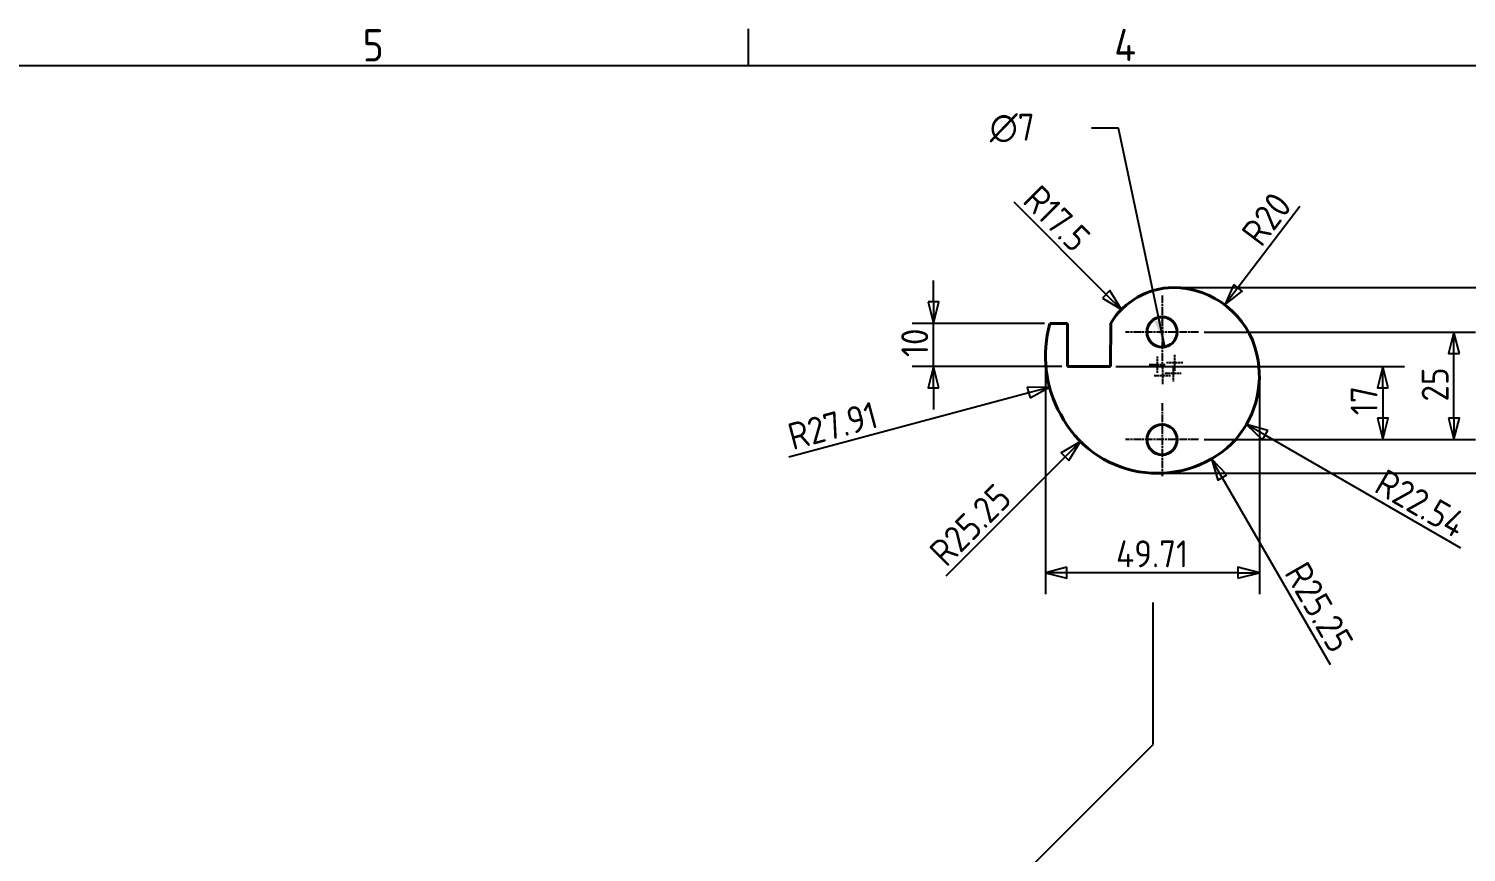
# Model space of a CAD drawing. Header units: millimetres. Extents: x 0 to 2375, y 0 to 3360.
# Drawn here: x 182.8 to 516.7, y 534.6 to 726 of the extents above; entities that cross this region are included whole.
import ezdxf

# ---------------------------------------------------------------- set-up
doc = ezdxf.new("R2010")
doc.units = ezdxf.units.MM
doc.linetypes.add('DPJM1132$0$CHAIN', pattern=[0.3543, 0.2362, -0.0295, 0.0591, -0.0295])
for name, color, linetype, lineweight in [('DPJM1132$0$가시적인 것(ISO)', 3, 'Continuous', 40), ('DPJM1132$0$경계(ISO)', 7, 'Continuous', 25), ('DPJM1132$0$기호(ISO)', 5, 'Continuous', 25), ('DPJM1132$0$중심 표식(ISO)', 1, 'Continuous', 25), ('DPJM1132$0$치수(ISO)', 2, 'Continuous', 25)]:
    doc.layers.add(name, color=color, linetype=linetype, lineweight=lineweight)
doc.styles.add('DPJM1132$0$문자 텍스트_PSTEK_POSCO', font='isocp.shx')
doc.styles.add('DPJM1132$0$치수 텍스트_PSTEK_POSCO', font='isocp.shx')
doc.dimstyles.new('DPJM1132$0$치수_PSTEK_POSCO', dxfattribs={"dimscale": 2.5, "dimtxt": 2.5, "dimasz": 2, "dimexe": 2, "dimexo": 0.5, "dimgap": 0.5, "dimtad": 1, "dimrnd": 1e-08, "dimdsep": 46, "dimtxsty": 'DPJM1132$0$치수 텍스트_PSTEK_POSCO', "dimblk": 'DPJM1132$0$Filled-2', "dimcen": 0.09, "dimdle": 10, "dimclrd": 7, "dimclre": 7, "dimclrt": 2, "dimadec": 1, "dimazin": 2, "dimtfac": 1, "dimtmove": 0, "dimatfit": 3, "dimfxl": 0, "dimtolj": 1, "dimlwd": -1, "dimlwe": -1, "dimarcsym": 0})
doc.dimstyles.new('DPJM1132$0$치수_PSTEK_POSCO$7', dxfattribs={"dimscale": 2.5, "dimtxt": 2.5, "dimasz": 2.5, "dimexe": 2, "dimexo": 0.5, "dimgap": 0.5, "dimtad": 1, "dimrnd": 1e-08, "dimdsep": 46, "dimtxsty": 'DPJM1132$0$치수 텍스트_PSTEK_POSCO', "dimblk": 'DPJM1132$0$Filled-2', "dimcen": 0.09, "dimdle": 10, "dimclrd": 7, "dimclre": 7, "dimclrt": 2, "dimadec": 1, "dimazin": 2, "dimtfac": 1, "dimtmove": 0, "dimatfit": 3, "dimfxl": 0, "dimtolj": 1, "dimlwd": -1, "dimlwe": -1, "dimarcsym": 0})

# ---------------------------------------------------------------- blocks, each defined once
blk = doc.blocks.new('DPJM1132$0$경계 Default Border')
at = {"layer": 'DPJM1132$0$경계(ISO)'}
blk.add_line((140, 287), (140, 290.4), dxfattribs=at)
at = {"layer": 'DPJM1132$0$경계(ISO)', "flags": 128}
blk.add_lwpolyline([(10, 10), (10, 287), (410, 287), (410, 10), (10, 10)], dxfattribs=at)
at = {"layer": 'DPJM1132$0$경계(ISO)', "color": 2, "char_height": 3, "attachment_point": 7, "style": 'DPJM1132$0$문자 텍스트_PSTEK_POSCO'}
for s, insert in [('5', (104.14, 287.37)), ('4', (173.97, 287.4))]:
    blk.add_mtext(s, dxfattribs=dict(at, insert=insert))
blk = doc.blocks.new('DPJM1132$0$Filled-2')
at = {"color": 0}
for p, q in [((0, 0), (-1, 0.25)), ((-1, 0.25), (-1, -0.25)), ((-1, 0), (0, 0)), ((-1, -0.25), (0, 0))]:
    blk.add_line(p, q, dxfattribs=at)
at = {"color": 0, "flags": 128}
blk.add_lwpolyline([(-1, -0.25), (0, 0), (-1, 0.25), (-1, -0.25)], dxfattribs=at)
at = {"color": 0}
blk.add_solid([(-1, -0.25), (0, 0), (-1, 0.25), (-1, -0.25)], dxfattribs=at)
blk = doc.blocks.new('*D219')
at = {"layer": 'Defpoints', "color": 0}
for p in [(454.53, 655.51), (513.84, 655.51), (454.53, 630.51)]:
    blk.add_point(p, dxfattribs=at)
at = {"layer": 'DPJM1132$0$치수(ISO)', "color": 7}
for p, q in [((455.78, 655.51), (518.84, 655.51)), ((513.84, 635.51), (513.84, 650.51)), ((455.78, 630.51), (518.84, 630.51))]:
    blk.add_line(p, q, dxfattribs=at)
at = {"layer": 'DPJM1132$0$치수(ISO)', "color": 7, "xscale": 5, "yscale": 5, "zscale": 5}
for p, rotation in [((513.84, 655.51), 90), ((513.84, 630.51), 270)]:
    blk.add_blockref('DPJM1132$0$Filled-2', p, dxfattribs=dict(at, rotation=rotation))
at = {"layer": 'DPJM1132$0$치수(ISO)', "color": 2, "insert": (509.46, 639.36), "char_height": 6.25, "attachment_point": 4, "rotation": 90, "style": 'DPJM1132$0$치수 텍스트_PSTEK_POSCO'}
blk.add_mtext('\\A1;25', dxfattribs=at)
blk = doc.blocks.new('*D220')
at = {"layer": 'Defpoints', "color": 0}
for p in [(434.03, 647.51), (454.53, 630.51), (497.32, 630.51)]:
    blk.add_point(p, dxfattribs=at)
at = {"layer": 'DPJM1132$0$치수(ISO)', "color": 7}
for p, q in [((435.28, 647.51), (502.32, 647.51)), ((497.32, 642.51), (497.32, 635.51)), ((455.78, 630.51), (502.32, 630.51))]:
    blk.add_line(p, q, dxfattribs=at)
at = {"layer": 'DPJM1132$0$치수(ISO)', "color": 7, "xscale": 5, "yscale": 5, "zscale": 5}
for p, rotation in [((497.32, 647.51), 90), ((497.32, 630.51), 270)]:
    blk.add_blockref('DPJM1132$0$Filled-2', p, dxfattribs=dict(at, rotation=rotation))
at = {"layer": 'DPJM1132$0$치수(ISO)', "color": 2, "insert": (492.95, 636.2), "char_height": 6.25, "attachment_point": 4, "rotation": 90, "style": 'DPJM1132$0$치수 텍스트_PSTEK_POSCO'}
blk.add_mtext('\\A1;17', dxfattribs=at)
blk = doc.blocks.new('*D221')
at = {"layer": 'Defpoints', "color": 0}
for p in [(448.62, 665.87), (531.92, 665.87), (444.91, 622.68)]:
    blk.add_point(p, dxfattribs=at)
at = {"layer": 'DPJM1132$0$치수(ISO)', "color": 7}
for p, q in [((449.87, 665.87), (536.92, 665.87)), ((531.92, 627.68), (531.92, 660.87)), ((446.16, 622.68), (536.92, 622.68))]:
    blk.add_line(p, q, dxfattribs=at)
at = {"layer": 'DPJM1132$0$치수(ISO)', "color": 7, "xscale": 5, "yscale": 5, "zscale": 5}
for p, rotation in [((531.92, 665.87), 90), ((531.92, 622.68), 270)]:
    blk.add_blockref('DPJM1132$0$Filled-2', p, dxfattribs=dict(at, rotation=rotation))
at = {"layer": 'DPJM1132$0$치수(ISO)', "color": 2, "insert": (527.54, 635.61), "char_height": 6.25, "attachment_point": 4, "rotation": 90, "style": 'DPJM1132$0$치수 텍스트_PSTEK_POSCO'}
blk.add_mtext('\\A1;43.19', dxfattribs=at)
blk = doc.blocks.new('*D222')
at = {"layer": 'Defpoints', "color": 0}
for p in [(418.93, 649.95), (468.64, 645.3), (418.93, 599.58)]:
    blk.add_point(p, dxfattribs=at)
at = {"layer": 'DPJM1132$0$치수(ISO)', "color": 7}
for p, q in [((418.93, 648.7), (418.93, 594.58)), ((468.64, 644.05), (468.64, 594.58)), ((463.64, 599.58), (423.93, 599.58))]:
    blk.add_line(p, q, dxfattribs=at)
at = {"layer": 'DPJM1132$0$치수(ISO)', "color": 7, "xscale": 5, "yscale": 5, "zscale": 5, "rotation": 180}
blk.add_blockref('DPJM1132$0$Filled-2', (418.93, 599.58), dxfattribs=at)
at = {"layer": 'DPJM1132$0$치수(ISO)', "color": 7, "xscale": 5, "yscale": 5, "zscale": 5}
blk.add_blockref('DPJM1132$0$Filled-2', (468.64, 599.58), dxfattribs=at)
at = {"layer": 'DPJM1132$0$치수(ISO)', "color": 2, "insert": (435.34, 603.96), "char_height": 6.25, "attachment_point": 4, "style": 'DPJM1132$0$치수 텍스트_PSTEK_POSCO'}
blk.add_mtext('\\A1;49.71', dxfattribs=at)
blk = doc.blocks.new('*D223')
at = {"layer": 'Defpoints', "color": 0}
for p in [(392.95, 657.51), (419.97, 657.51), (424.03, 647.51)]:
    blk.add_point(p, dxfattribs=at)
at = {"layer": 'DPJM1132$0$치수(ISO)', "color": 7}
for p, q in [((392.95, 662.51), (392.95, 667.51)), ((418.72, 657.51), (387.95, 657.51)), ((392.95, 647.51), (392.95, 657.51)), ((422.78, 647.51), (387.95, 647.51)), ((392.95, 642.51), (392.95, 637.51))]:
    blk.add_line(p, q, dxfattribs=at)
at = {"layer": 'DPJM1132$0$치수(ISO)', "color": 7, "xscale": 5, "yscale": 5, "zscale": 5}
for p, rotation in [((392.95, 657.51), 270), ((392.95, 647.51), 90)]:
    blk.add_blockref('DPJM1132$0$Filled-2', p, dxfattribs=dict(at, rotation=rotation))
at = {"layer": 'DPJM1132$0$치수(ISO)', "color": 2, "insert": (388.58, 649.69), "char_height": 6.25, "attachment_point": 4, "rotation": 90, "style": 'DPJM1132$0$치수 텍스트_PSTEK_POSCO'}
blk.add_mtext('\\A1;10', dxfattribs=at)
blk = doc.blocks.new('*D224')
at = {"layer": 'Defpoints', "color": 0}
for p in [(460.65, 661.81), (448.57, 645.87)]:
    blk.add_point(p, dxfattribs=at)
at = {"layer": 'DPJM1132$0$치수(ISO)', "color": 7}
blk.add_line((478, 684.72), (463.67, 665.8), dxfattribs=at)
at = {"layer": 'DPJM1132$0$치수(ISO)', "color": 7, "xscale": 5, "yscale": 5, "zscale": 5, "rotation": 232.8618863221544}
blk.add_blockref('DPJM1132$0$Filled-2', (460.65, 661.81), dxfattribs=at)
at = {"layer": 'DPJM1132$0$치수(ISO)', "color": 2, "insert": (466.58, 676.89), "char_height": 6.25, "attachment_point": 4, "rotation": 52.8619, "style": 'DPJM1132$0$치수 텍스트_PSTEK_POSCO'}
blk.add_mtext('\\A1;R20', dxfattribs=at)
blk = doc.blocks.new('*D225')
at = {"layer": 'Defpoints', "color": 0}
for p in [(446.1, 645.3), (465.62, 634.03)]:
    blk.add_point(p, dxfattribs=at)
at = {"layer": 'DPJM1132$0$치수(ISO)', "color": 7}
blk.add_line((515.42, 605.27), (469.95, 631.53), dxfattribs=at)
at = {"layer": 'DPJM1132$0$치수(ISO)', "color": 7, "xscale": 5, "yscale": 5, "zscale": 5, "rotation": 150.0000000000053}
blk.add_blockref('DPJM1132$0$Filled-2', (465.62, 634.03), dxfattribs=at)
at = {"layer": 'DPJM1132$0$치수(ISO)', "color": 2, "insert": (496.5, 621.25), "char_height": 6.25, "attachment_point": 4, "rotation": 330, "style": 'DPJM1132$0$치수 텍스트_PSTEK_POSCO'}
blk.add_mtext('\\A1;R22.54', dxfattribs=at)
blk = doc.blocks.new('*D226')
at = {"layer": 'Defpoints', "color": 0}
for p in [(444.91, 647.93), (457.53, 626.06)]:
    blk.add_point(p, dxfattribs=at)
at = {"layer": 'DPJM1132$0$치수(ISO)', "color": 7}
blk.add_line((485.19, 578.15), (460.03, 621.73), dxfattribs=at)
at = {"layer": 'DPJM1132$0$치수(ISO)', "color": 7, "xscale": 5, "yscale": 5, "zscale": 5, "rotation": 120.0000000000113}
blk.add_blockref('DPJM1132$0$Filled-2', (457.53, 626.06), dxfattribs=at)
at = {"layer": 'DPJM1132$0$치수(ISO)', "color": 2, "insert": (476.98, 601.13), "char_height": 6.25, "attachment_point": 4, "rotation": 300, "style": 'DPJM1132$0$치수 텍스트_PSTEK_POSCO'}
blk.add_mtext('\\A1;R25.25', dxfattribs=at)
blk = doc.blocks.new('*D227')
at = {"layer": 'Defpoints', "color": 0}
for p in [(444.91, 647.93), (427.05, 630.07)]:
    blk.add_point(p, dxfattribs=at)
at = {"layer": 'DPJM1132$0$치수(ISO)', "color": 7}
blk.add_line((395.87, 598.88), (423.52, 626.54), dxfattribs=at)
at = {"layer": 'DPJM1132$0$치수(ISO)', "color": 7, "xscale": 5, "yscale": 5, "zscale": 5, "rotation": 44.99999999999088}
blk.add_blockref('DPJM1132$0$Filled-2', (427.05, 630.07), dxfattribs=at)
at = {"layer": 'DPJM1132$0$치수(ISO)', "color": 2, "insert": (393.66, 602.86), "char_height": 6.25, "attachment_point": 4, "rotation": 45, "style": 'DPJM1132$0$치수 텍스트_PSTEK_POSCO'}
blk.add_mtext('\\A1;R25.25', dxfattribs=at)
blk = doc.blocks.new('*D228')
at = {"layer": 'Defpoints', "color": 0}
for p in [(446.84, 649.95), (419.88, 642.73)]:
    blk.add_point(p, dxfattribs=at)
at = {"layer": 'DPJM1132$0$치수(ISO)', "color": 7}
blk.add_line((359.32, 626.5), (415.05, 641.43), dxfattribs=at)
at = {"layer": 'DPJM1132$0$치수(ISO)', "color": 7, "xscale": 5, "yscale": 5, "zscale": 5, "rotation": 14.99999999999691}
blk.add_blockref('DPJM1132$0$Filled-2', (419.88, 642.73), dxfattribs=at)
at = {"layer": 'DPJM1132$0$치수(ISO)', "color": 2, "insert": (359.4, 631.05), "char_height": 6.25, "attachment_point": 4, "rotation": 15, "style": 'DPJM1132$0$치수 텍스트_PSTEK_POSCO'}
blk.add_mtext('\\A1;R27.91', dxfattribs=at)
blk = doc.blocks.new('*D229')
at = {"layer": 'Defpoints', "color": 0}
for p in [(436.58, 660.74), (448.96, 648.37)]:
    blk.add_point(p, dxfattribs=at)
at = {"layer": 'DPJM1132$0$치수(ISO)', "color": 7}
blk.add_line((411.57, 685.75), (433.05, 664.28), dxfattribs=at)
at = {"layer": 'DPJM1132$0$치수(ISO)', "color": 7, "xscale": 5, "yscale": 5, "zscale": 5, "rotation": 315.0000000000086}
blk.add_blockref('DPJM1132$0$Filled-2', (436.58, 660.74), dxfattribs=at)
at = {"layer": 'DPJM1132$0$치수(ISO)', "color": 2, "insert": (415.55, 687.96), "char_height": 6.25, "attachment_point": 4, "rotation": 315, "style": 'DPJM1132$0$치수 텍스트_PSTEK_POSCO'}
blk.add_mtext('\\A1;R17.5', dxfattribs=at)
blk = doc.blocks.new('DPJM1132')
at = {"layer": 'DPJM1132$0$가시적인 것(ISO)'}
for p, q in [((419.9721, 657.509), (424.0322, 657.509)), ((424.0322, 657.509), (424.0322, 647.509)), ((434.0321, 647.509), (434.098, 657.6158)), ((424.0322, 647.509), (434.0321, 647.509))]:
    blk.add_line(p, q, dxfattribs=at)
for centre in [(446.0322, 655.509), (446.0322, 630.509)]:
    blk.add_circle(centre, 3.5, dxfattribs=at)
for centre, radius, start, end in [((448.9565, 648.3704), 17.5, 91.099557, 148.1091), ((448.5743, 645.8673), 20, 12.869976, 89.867078), ((446.8407, 649.951), 27.9114, 164.289043, 209.243881), ((446.0954, 645.3009), 22.5428, 315.536747, 12.869976), ((444.909, 647.9267), 25.2503, 207.377052, 313.169316)]:
    blk.add_arc(centre, radius, start, end, dxfattribs=at)
at = {"layer": 'DPJM1132$0$중심 표식(ISO)', "linetype": 'DPJM1132$0$CHAIN', "ltscale": 7.55611}
for p, q in [((446.0322, 664.009), (446.0322, 647.009)), ((454.5322, 655.509), (437.5322, 655.509)), ((446.0322, 639.009), (446.0322, 622.009)), ((454.5322, 630.509), (437.5322, 630.509))]:
    blk.add_line(p, q, dxfattribs=at)
at = {"layer": 'DPJM1132$0$중심 표식(ISO)', "linetype": 'DPJM1132$0$CHAIN', "ltscale": 1.666711}
for p, q in [((446.784, 647.9267), (443.034, 647.9267)), ((444.909, 649.8017), (444.909, 646.0517)), ((450.8315, 648.3704), (447.0815, 648.3704)), ((448.9565, 650.2454), (448.9565, 646.4954)), ((447.9704, 645.3009), (444.2204, 645.3009)), ((446.0954, 647.1759), (446.0954, 643.4259)), ((450.4493, 645.8673), (446.6993, 645.8673)), ((448.5743, 647.7423), (448.5743, 643.9923))]:
    blk.add_line(p, q, dxfattribs=at)
at = {"xscale": 2.5, "yscale": 2.5, "zscale": 2.5}
blk.add_blockref('DPJM1132$0$경계 Default Border', (0, 0), dxfattribs=at)
at = {"layer": 'DPJM1132$0$기호(ISO)', "color": 2, "insert": (416.4285, 702.9325), "char_height": 6.25, "attachment_point": 6, "line_spacing_factor": 0.4375, "style": 'DPJM1132$0$치수 텍스트_PSTEK_POSCO'}
blk.add_mtext('{\\fAIGDT|b0|i0;\\H6.2500;n\\fisocp|b0|i0;\\H6.2500;7}', dxfattribs=at)
at = {"layer": 'DPJM1132$0$기호(ISO)', "color": 2, "insert": (442.5688, 592.6298), "char_height": 6.25, "attachment_point": 7, "style": 'DPJM1132$0$치수 텍스트_PSTEK_POSCO'}
blk.add_mtext('{ }', dxfattribs=at)
at = {"layer": 'DPJM1132$0$치수(ISO)', "color": 7}
for center, mpoint, picture, middle in [((448.5743, 645.8673), (460.649, 661.8109), '*D224', (473.656, 678.9854)), ((448.9565, 648.3704), (436.5821, 660.7448), '*D229', (418.5152, 678.8117)), ((446.8407, 649.951), (419.8804, 642.727), '*D228', (370.8057, 629.5775)), ((444.909, 647.9267), (427.0543, 630.0721), '*D227', (404.7964, 607.8142)), ((444.909, 647.9267), (457.5341, 626.0593), '*D226', (478.8779, 589.0908)), ((446.0954, 645.3009), (465.618, 634.0295), '*D225', (504.3281, 611.6802))]:
    dim = blk.add_radius_dim(center=center, mpoint=mpoint, dimstyle='DPJM1132$0$치수_PSTEK_POSCO', override={"dimdec": 2, "dimcen": 0, "dimtp": 0, "dimtm": 0, "dimtdec": 2, "dimtofl": 0}, dxfattribs=at)
    dim.commit()
    dim.dimension.update_dxf_attribs({"geometry": picture, "text_midpoint": middle, "dimtype": 132})
for base, p1, p2, angle, override, picture, middle in [((392.9512, 657.509), (424.0322, 647.509), (419.9721, 657.509), 90, {"dimdec": 2, "dimtp": 0, "dimtm": 0, "dimtdec": 2, "dimtofl": 1, "dimatfit": 1}, '*D223', (392.9512, 652.509)), ((531.9186, 665.8672), (444.909, 622.6764), (448.6207, 665.8672), 90, {"dimdec": 2, "dimtp": 0, "dimtm": 0, "dimtdec": 2, "dimtofl": 0, "dimatfit": 1}, '*D221', (531.9186, 644.2718)), ((513.8402, 655.509), (454.5322, 630.509), (454.5322, 655.509), 90, {"dimdec": 2, "dimtp": 0, "dimtm": 0, "dimtdec": 2, "dimtofl": 0, "dimatfit": 1}, '*D219', (513.8402, 643.009)), ((418.9293, 599.5815), (468.6381, 645.3009), (418.9293, 649.951), 180, {"dimdec": 2, "dimtp": 0, "dimtm": 0, "dimtdec": 2, "dimtofl": 0, "dimatfit": 1}, '*D222', (443.7837, 599.5815)), ((497.3241, 630.509), (434.0321, 647.509), (454.5322, 630.509), 270, {"dimdec": 2, "dimtp": 0, "dimtm": 0, "dimtdec": 2, "dimtofl": 0, "dimatfit": 1}, '*D220', (497.3241, 639.009))]:
    dim = blk.add_linear_dim(base=base, p1=p1, p2=p2, angle=angle, dimstyle='DPJM1132$0$치수_PSTEK_POSCO', override=override, dxfattribs=at)
    dim.commit()
    dim.dimension.update_dxf_attribs({"geometry": picture, "text_midpoint": middle, "dimtype": 128})
at = {"layer": 'DPJM1132$0$기호(ISO)', "color": 7, "annotation_type": 0, "has_hookline": 1, "hookline_direction": 1, "text_width": 10.6602}
blk.add_leader([(446.6635, 652.0664), (435.9157, 702.9325), (429.6657, 702.9325)], dimstyle='DPJM1132$0$치수_PSTEK_POSCO$7', override={"dimtad": 0}, dxfattribs=at)
at = {"layer": 'DPJM1132$0$기호(ISO)', "color": 7}
blk.add_leader([(265.4381, 381.1081), (443.9581, 559.628), (443.9581, 592.6298)], dimstyle='DPJM1132$0$치수_PSTEK_POSCO$7', override={"dimtad": 0}, dxfattribs=at)

msp = doc.modelspace()

# ---------------------------------------------------------------- block references
msp.add_blockref('DPJM1132', (0, 0))

doc.saveas('drawing.dxf')
